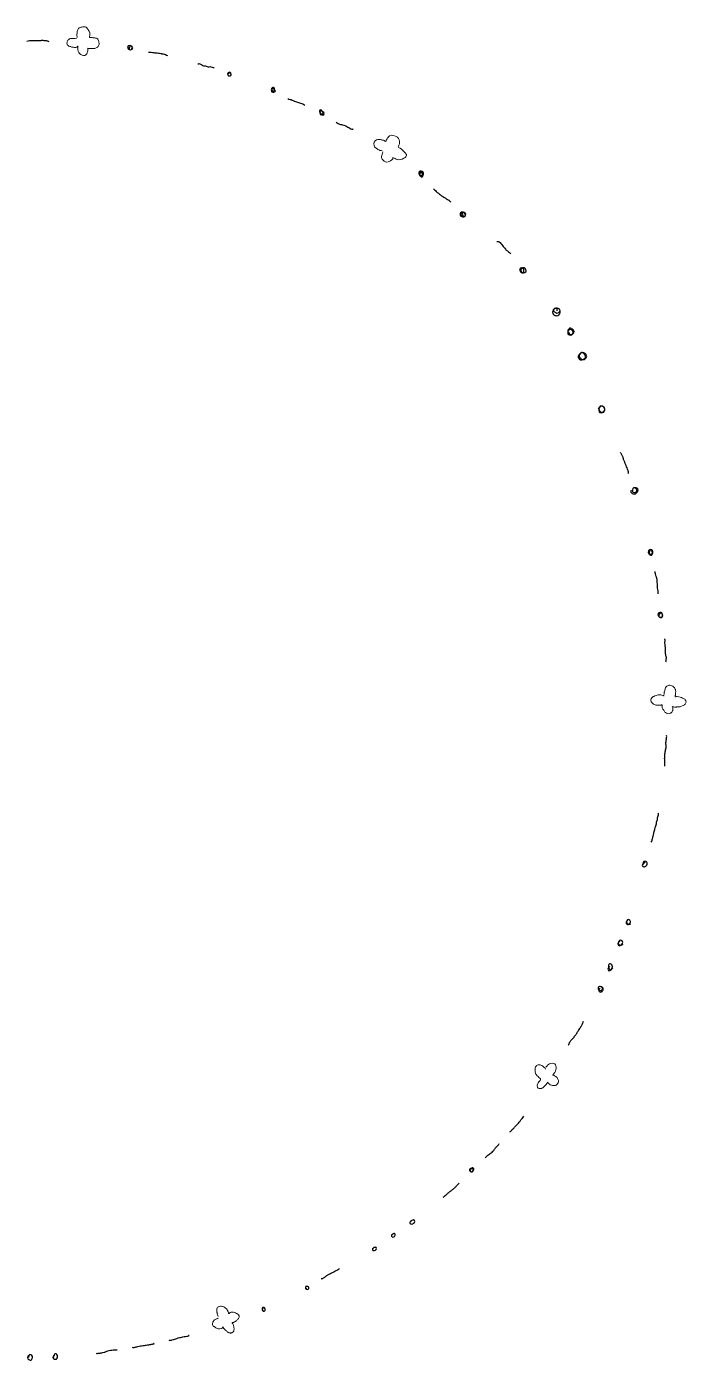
# Model space of a CAD drawing. Header units: millimetres. Extents: x 308.3 to 369, y -220.1 to -160.1.
# Drawn here: x 339.3 to 369, y -220.1 to -160.1 of the extents above; entities that cross this region are included whole.
import ezdxf

# ---------------------------------------------------------------- set-up
doc = ezdxf.new("R2010")
doc.units = ezdxf.units.MM
doc.header["$MEASUREMENT"] = 0
doc.layers.add('M-Line', color=7, linetype='Continuous', lineweight=0)

msp = doc.modelspace()

# ---------------------------------------------------------------- linework, layer by layer
at = {"layer": 'M-Line', "color": 18, "lineweight": 13, "true_color": 0x000000}
for points, knots in [([(341.605, -160.613), (341.604, -160.56), (341.591, -160.508), (341.601, -160.461), (341.606, -160.434), (341.599, -160.407), (341.604, -160.382), (341.609, -160.356), (341.619, -160.329), (341.625, -160.303), (341.639, -160.247), (341.655, -160.215), (341.703, -160.184), (341.752, -160.151), (341.805, -160.144), (341.862, -160.133), (341.91, -160.125), (341.966, -160.126), (342.01, -160.153), (342.051, -160.178), (342.098, -160.251), (342.124, -160.292), (342.148, -160.331), (342.171, -160.394), (342.182, -160.439), (342.196, -160.5), (342.155, -160.549), (342.169, -160.611), (342.194, -160.619), (342.225, -160.613), (342.25, -160.613), (342.277, -160.613), (342.29, -160.619), (342.315, -160.626), (342.346, -160.634), (342.376, -160.625), (342.407, -160.629), (342.429, -160.632), (342.451, -160.641), (342.473, -160.646), (342.539, -160.663), (342.545, -160.695), (342.566, -160.754), (342.582, -160.8), (342.607, -160.862), (342.593, -160.912), (342.578, -160.965), (342.58, -161.005), (342.531, -161.044), (342.51, -161.06), (342.489, -161.067), (342.465, -161.076), (342.442, -161.084), (342.421, -161.099), (342.399, -161.106), (342.353, -161.12), (342.29, -161.109), (342.241, -161.109), (342.195, -161.109), (342.127, -161.123), (342.087, -161.098), (342.073, -161.133), (342.09, -161.18), (342.083, -161.217), (342.074, -161.26), (342.062, -161.303), (342.039, -161.342), (341.99, -161.423), (341.914, -161.441), (341.827, -161.409), (341.752, -161.382), (341.681, -161.301), (341.65, -161.226), (341.632, -161.184), (341.638, -161.141), (341.638, -161.096), (341.638, -161.062), (341.629, -161.012), (341.647, -160.982), (341.635, -161.034), (341.566, -161.059), (341.518, -161.06), (341.488, -161.061), (341.479, -161.053), (341.452, -161.047), (341.425, -161.04), (341.4, -161.046), (341.373, -161.039), (341.331, -161.029), (341.282, -161.013), (341.241, -160.998), (341.175, -160.974), (341.149, -160.94), (341.151, -160.869), (341.153, -160.831), (341.163, -160.757), (341.19, -160.728), (341.202, -160.715), (341.227, -160.707), (341.241, -160.696), (341.269, -160.675), (341.27, -160.664), (341.307, -160.662), (341.351, -160.661), (341.396, -160.667), (341.439, -160.659), (341.486, -160.65), (341.537, -160.647), (341.588, -160.646)], [0, 0, 0, 0, 1, 1, 1, 2, 2, 2, 3, 3, 3, 4, 4, 4, 5, 5, 5, 6, 6, 6, 7, 7, 7, 8, 8, 8, 9, 9, 9, 10, 10, 10, 11, 11, 11, 12, 12, 12, 13, 13, 13, 14, 14, 14, 15, 15, 15, 16, 16, 16, 17, 17, 17, 18, 18, 18, 19, 19, 19, 20, 20, 20, 21, 21, 21, 22, 22, 22, 23, 23, 23, 24, 24, 24, 25, 25, 25, 26, 26, 26, 27, 27, 27, 28, 28, 28, 29, 29, 29, 30, 30, 30, 31, 31, 31, 32, 32, 32, 33, 33, 33, 34, 34, 34, 35, 35, 35, 36, 36, 36, 36]), ([(355.313, -165.706), (355.28, -165.684), (355.253, -165.696), (355.218, -165.687), (355.199, -165.682), (355.182, -165.67), (355.165, -165.661), (355.117, -165.636), (355.076, -165.607), (355.032, -165.578), (354.984, -165.546), (354.966, -165.511), (354.953, -165.455), (354.944, -165.414), (354.943, -165.355), (354.959, -165.318), (355.005, -165.209), (355.1, -165.181), (355.204, -165.193), (355.249, -165.198), (355.294, -165.217), (355.339, -165.225), (355.383, -165.233), (355.435, -165.255), (355.467, -165.292), (355.5, -165.288), (355.489, -165.248), (355.498, -165.227), (355.508, -165.214), (355.518, -165.202), (355.529, -165.19), (355.537, -165.175), (355.544, -165.16), (355.549, -165.143), (355.571, -165.109), (355.62, -165.056), (355.651, -165.032), (355.728, -164.973), (355.868, -165.03), (355.942, -165.061), (356.033, -165.099), (356.092, -165.177), (356.091, -165.276), (356.09, -165.323), (356.098, -165.379), (356.087, -165.425), (356.078, -165.463), (356.018, -165.528), (356.056, -165.555), (356.074, -165.568), (356.102, -165.566), (356.124, -165.582), (356.14, -165.594), (356.157, -165.607), (356.173, -165.619), (356.195, -165.635), (356.219, -165.654), (356.239, -165.672), (356.267, -165.697), (356.279, -165.731), (356.305, -165.757), (356.344, -165.796), (356.386, -165.817), (356.41, -165.872), (356.428, -165.913), (356.389, -165.973), (356.355, -166.001), (356.286, -166.058), (356.163, -166.106), (356.074, -166.104), (356.039, -166.103), (355.972, -166.088), (355.941, -166.075), (355.9, -166.058), (355.841, -166.006), (355.799, -166.005), (355.85, -166.08), (355.687, -166.148), (355.64, -166.178), (355.556, -166.231), (355.494, -166.228), (355.413, -166.173), (355.339, -166.124), (355.284, -166.052), (355.288, -165.958), (355.289, -165.925), (355.3, -165.893), (355.313, -165.863), (355.325, -165.836), (355.353, -165.786), (355.346, -165.756)], [0, 0, 0, 0, 1, 1, 1, 2, 2, 2, 3, 3, 3, 4, 4, 4, 5, 5, 5, 6, 6, 6, 7, 7, 7, 8, 8, 8, 9, 9, 9, 10, 10, 10, 11, 11, 11, 12, 12, 12, 13, 13, 13, 14, 14, 14, 15, 15, 15, 16, 16, 16, 17, 17, 17, 18, 18, 18, 19, 19, 19, 20, 20, 20, 21, 21, 21, 22, 22, 22, 23, 23, 23, 24, 24, 24, 25, 25, 25, 26, 26, 26, 27, 27, 27, 28, 28, 28, 29, 29, 29, 30, 30, 30, 30]), ([(367.997, -190.139), (367.977, -190.124), (367.994, -190.099), (367.997, -190.081), (367.999, -190.073), (367.996, -190.062), (367.997, -190.054), (367.997, -190.041), (368.001, -190.034), (368.003, -190.021), (368.012, -189.978), (368.018, -189.935), (368.032, -189.893), (368.042, -189.86), (368.067, -189.827), (368.087, -189.8), (368.117, -189.762), (368.16, -189.739), (368.204, -189.727), (368.269, -189.711), (368.332, -189.745), (368.385, -189.775), (368.409, -189.788), (368.418, -189.805), (368.435, -189.825), (368.448, -189.84), (368.467, -189.851), (368.477, -189.868), (368.487, -189.884), (368.49, -189.908), (368.495, -189.926), (368.501, -189.949), (368.508, -189.974), (368.51, -189.999), (368.511, -190.017), (368.509, -190.036), (368.509, -190.054), (368.51, -190.076), (368.503, -190.091), (368.501, -190.112), (368.499, -190.127), (368.503, -190.143), (368.502, -190.157), (368.5, -190.169), (368.494, -190.177), (368.492, -190.189), (368.49, -190.203), (368.495, -190.216), (368.491, -190.23), (368.489, -190.239), (368.477, -190.245), (368.488, -190.254), (368.494, -190.259), (368.511, -190.248), (368.518, -190.246), (368.538, -190.241), (368.562, -190.238), (368.584, -190.238), (368.627, -190.239), (368.665, -190.243), (368.706, -190.257), (368.746, -190.271), (368.784, -190.29), (368.824, -190.304), (368.867, -190.32), (368.911, -190.341), (368.938, -190.379), (368.963, -190.415), (368.989, -190.437), (368.981, -190.486), (368.974, -190.533), (368.944, -190.575), (368.906, -190.603), (368.885, -190.618), (368.864, -190.632), (368.84, -190.643), (368.818, -190.653), (368.795, -190.659), (368.774, -190.67), (368.734, -190.691), (368.686, -190.701), (368.641, -190.701), (368.62, -190.701), (368.596, -190.698), (368.576, -190.701), (368.564, -190.702), (368.554, -190.708), (368.543, -190.71), (368.529, -190.712), (368.513, -190.709), (368.499, -190.709), (368.472, -190.709), (368.45, -190.709), (368.425, -190.703), (368.414, -190.701), (368.404, -190.702), (368.394, -190.7), (368.38, -190.696), (368.37, -190.685), (368.355, -190.685), (368.364, -190.708), (368.377, -190.724), (368.377, -190.749), (368.377, -190.767), (368.388, -190.787), (368.385, -190.804), (368.384, -190.812), (368.378, -190.817), (368.377, -190.825), (368.374, -190.836), (368.378, -190.847), (368.375, -190.859), (368.371, -190.876), (368.363, -190.893), (368.353, -190.907), (368.343, -190.921), (368.327, -190.952), (368.314, -190.961), (368.303, -190.97), (368.283, -190.973), (368.27, -190.98), (368.232, -191), (368.203, -191.012), (368.159, -191.007), (368.118, -191.003), (368.086, -190.975), (368.051, -190.954), (368.012, -190.93), (368, -190.884), (367.972, -190.85), (367.943, -190.814), (367.925, -190.779), (367.908, -190.736), (367.892, -190.695), (367.908, -190.653), (367.897, -190.612), (367.88, -190.606), (367.871, -190.613), (367.857, -190.617), (367.844, -190.62), (367.831, -190.619), (367.818, -190.618), (367.804, -190.618), (367.789, -190.617), (367.775, -190.618), (367.763, -190.619), (367.756, -190.624), (367.745, -190.626), (367.696, -190.636), (367.631, -190.627), (367.585, -190.608), (367.535, -190.588), (367.488, -190.558), (367.451, -190.519), (367.441, -190.509), (367.435, -190.5), (367.428, -190.488), (367.421, -190.475), (367.411, -190.465), (367.403, -190.451), (367.392, -190.431), (367.39, -190.396), (367.393, -190.372), (367.401, -190.315), (367.456, -190.267), (367.503, -190.24), (367.519, -190.231), (367.537, -190.226), (367.555, -190.22), (367.569, -190.215), (367.58, -190.205), (367.594, -190.198), (367.621, -190.186), (367.653, -190.181), (367.681, -190.17), (367.709, -190.159), (367.729, -190.155), (367.759, -190.155), (367.788, -190.155), (367.814, -190.159), (367.842, -190.164), (367.871, -190.168), (367.9, -190.176), (367.929, -190.181), (367.935, -190.179), (367.941, -190.18), (367.947, -190.182), (367.953, -190.186), (367.958, -190.191), (367.964, -190.195), (367.974, -190.199), (367.985, -190.195), (367.995, -190.198), (367.996, -190.201), (367.996, -190.203), (367.997, -190.205)], [0, 0, 0, 0, 1, 1, 1, 2, 2, 2, 3, 3, 3, 4, 4, 4, 5, 5, 5, 6, 6, 6, 7, 7, 7, 8, 8, 8, 9, 9, 9, 10, 10, 10, 11, 11, 11, 12, 12, 12, 13, 13, 13, 14, 14, 14, 15, 15, 15, 16, 16, 16, 17, 17, 17, 18, 18, 18, 19, 19, 19, 20, 20, 20, 21, 21, 21, 22, 22, 22, 23, 23, 23, 24, 24, 24, 25, 25, 25, 26, 26, 26, 27, 27, 27, 28, 28, 28, 29, 29, 29, 30, 30, 30, 31, 31, 31, 32, 32, 32, 33, 33, 33, 34, 34, 34, 35, 35, 35, 36, 36, 36, 37, 37, 37, 38, 38, 38, 39, 39, 39, 40, 40, 40, 41, 41, 41, 42, 42, 42, 43, 43, 43, 44, 44, 44, 45, 45, 45, 46, 46, 46, 47, 47, 47, 48, 48, 48, 49, 49, 49, 50, 50, 50, 51, 51, 51, 52, 52, 52, 53, 53, 53, 54, 54, 54, 55, 55, 55, 56, 56, 56, 57, 57, 57, 58, 58, 58, 59, 59, 59, 60, 60, 60, 61, 61, 61, 62, 62, 62, 63, 63, 63, 64, 64, 64, 65, 65, 65, 65]), ([(362.68, -206.899), (362.7, -206.879), (362.716, -206.856), (362.73, -206.833), (362.743, -206.81), (362.767, -206.791), (362.788, -206.774), (362.819, -206.75), (362.86, -206.737), (362.897, -206.727), (362.972, -206.707), (363.069, -206.717), (363.114, -206.787), (363.126, -206.805), (363.124, -206.829), (363.129, -206.849), (363.133, -206.868), (363.135, -206.881), (363.135, -206.9), (363.135, -206.941), (363.135, -206.976), (363.126, -207.014), (363.12, -207.037), (363.112, -207.053), (363.102, -207.072), (363.093, -207.09), (363.087, -207.113), (363.076, -207.13), (363.065, -207.148), (363.048, -207.163), (363.036, -207.179), (363.027, -207.19), (363.025, -207.202), (363.018, -207.213), (363.011, -207.223), (362.992, -207.232), (362.995, -207.245), (363.006, -207.247), (363.014, -207.246), (363.024, -207.25), (363.038, -207.256), (363.048, -207.269), (363.061, -207.277), (363.082, -207.291), (363.105, -207.301), (363.126, -207.314), (363.172, -207.342), (363.203, -207.382), (363.216, -207.434), (363.226, -207.477), (363.251, -207.513), (363.243, -207.56), (363.239, -207.583), (363.219, -207.601), (363.21, -207.621), (363.201, -207.643), (363.183, -207.665), (363.164, -207.679), (363.123, -207.71), (363.082, -207.725), (363.031, -207.725), (363.008, -207.726), (362.99, -207.721), (362.968, -207.717), (362.945, -207.713), (362.911, -207.709), (362.891, -207.696), (362.878, -207.688), (362.87, -207.677), (362.856, -207.669), (362.845, -207.664), (362.838, -207.66), (362.829, -207.651), (362.809, -207.631), (362.79, -207.613), (362.774, -207.589), (362.771, -207.584), (362.764, -207.569), (362.758, -207.569), (362.744, -207.569), (362.748, -207.587), (362.745, -207.595), (362.735, -207.622), (362.708, -207.648), (362.688, -207.668), (362.667, -207.689), (362.64, -207.71), (362.622, -207.734), (362.605, -207.756), (362.594, -207.78), (362.573, -207.8), (362.556, -207.817), (362.529, -207.825), (362.507, -207.835), (362.497, -207.84), (362.484, -207.845), (362.473, -207.848), (362.46, -207.851), (362.446, -207.847), (362.432, -207.851), (362.419, -207.855), (362.415, -207.86), (362.399, -207.857), (362.39, -207.855), (362.38, -207.852), (362.37, -207.849), (362.347, -207.844), (362.312, -207.833), (362.301, -207.809), (362.293, -207.79), (362.292, -207.765), (362.288, -207.745), (362.28, -207.716), (362.283, -207.69), (362.294, -207.661), (362.313, -207.612), (362.349, -207.568), (362.387, -207.531), (362.405, -207.513), (362.429, -207.488), (362.441, -207.465), (362.46, -207.432), (362.426, -207.413), (362.403, -207.391), (362.353, -207.34), (362.3, -207.298), (362.254, -207.242), (362.234, -207.218), (362.22, -207.199), (362.211, -207.168), (362.202, -207.133), (362.194, -207.091), (362.192, -207.056), (362.191, -207.027), (362.189, -206.995), (362.194, -206.967), (362.2, -206.937), (362.2, -206.907), (362.217, -206.88), (362.226, -206.866), (362.238, -206.855), (362.248, -206.841), (362.258, -206.828), (362.264, -206.813), (362.279, -206.805), (362.306, -206.789), (362.344, -206.791), (362.374, -206.791), (362.404, -206.791), (362.427, -206.795), (362.455, -206.801), (362.484, -206.808), (362.514, -206.831), (362.538, -206.849), (362.563, -206.868), (362.583, -206.893), (362.606, -206.915), (362.625, -206.934), (362.661, -206.949), (362.656, -206.981)], [0, 0, 0, 0, 1, 1, 1, 2, 2, 2, 3, 3, 3, 4, 4, 4, 5, 5, 5, 6, 6, 6, 7, 7, 7, 8, 8, 8, 9, 9, 9, 10, 10, 10, 11, 11, 11, 12, 12, 12, 13, 13, 13, 14, 14, 14, 15, 15, 15, 16, 16, 16, 17, 17, 17, 18, 18, 18, 19, 19, 19, 20, 20, 20, 21, 21, 21, 22, 22, 22, 23, 23, 23, 24, 24, 24, 25, 25, 25, 26, 26, 26, 27, 27, 27, 28, 28, 28, 29, 29, 29, 30, 30, 30, 31, 31, 31, 32, 32, 32, 33, 33, 33, 34, 34, 34, 35, 35, 35, 36, 36, 36, 37, 37, 37, 38, 38, 38, 39, 39, 39, 40, 40, 40, 41, 41, 41, 42, 42, 42, 43, 43, 43, 44, 44, 44, 45, 45, 45, 46, 46, 46, 47, 47, 47, 48, 48, 48, 49, 49, 49, 50, 50, 50, 51, 51, 51, 52, 52, 52, 53, 53, 53, 53]), ([(347.946, -218.102), (347.947, -218.068), (347.918, -218.037), (347.913, -218.003), (347.911, -217.986), (347.907, -217.97), (347.905, -217.953), (347.903, -217.934), (347.895, -217.921), (347.89, -217.903), (347.881, -217.875), (347.875, -217.836), (347.882, -217.806), (347.889, -217.778), (347.89, -217.738), (347.907, -217.714), (347.918, -217.697), (347.939, -217.687), (347.953, -217.672), (347.965, -217.659), (347.977, -217.652), (347.994, -217.645), (348.023, -217.634), (348.069, -217.635), (348.099, -217.639), (348.165, -217.647), (348.228, -217.689), (348.281, -217.725), (348.307, -217.742), (348.338, -217.77), (348.352, -217.798), (348.36, -217.816), (348.366, -217.834), (348.375, -217.852), (348.383, -217.869), (348.392, -217.883), (348.401, -217.899), (348.409, -217.913), (348.413, -217.93), (348.418, -217.945), (348.424, -217.964), (348.424, -217.974), (348.442, -217.963), (348.461, -217.95), (348.471, -217.928), (348.492, -217.918), (348.508, -217.91), (348.524, -217.913), (348.542, -217.908), (348.56, -217.903), (348.566, -217.905), (348.583, -217.91), (348.599, -217.915), (348.616, -217.911), (348.633, -217.912), (348.666, -217.914), (348.696, -217.93), (348.727, -217.941), (348.76, -217.951), (348.792, -217.968), (348.821, -217.986), (348.851, -218.004), (348.885, -218.034), (348.896, -218.069), (348.901, -218.085), (348.892, -218.095), (348.889, -218.11), (348.885, -218.127), (348.884, -218.143), (348.881, -218.16), (348.877, -218.185), (348.859, -218.195), (348.844, -218.214), (348.832, -218.23), (348.821, -218.245), (348.806, -218.259), (348.772, -218.293), (348.73, -218.315), (348.69, -218.34), (348.681, -218.346), (348.674, -218.347), (348.664, -218.35), (348.652, -218.354), (348.642, -218.361), (348.631, -218.365), (348.624, -218.367), (348.614, -218.365), (348.607, -218.368), (348.595, -218.374), (348.591, -218.385), (348.575, -218.384), (348.573, -218.396), (348.585, -218.404), (348.592, -218.412), (348.598, -218.421), (348.603, -218.429), (348.608, -218.439), (348.618, -218.459), (348.627, -218.478), (348.635, -218.499), (348.642, -218.517), (348.645, -218.537), (348.649, -218.556), (348.654, -218.576), (348.657, -218.597), (348.657, -218.617), (348.658, -218.638), (348.668, -218.653), (348.664, -218.674), (348.66, -218.692), (348.657, -218.709), (348.653, -218.726), (348.649, -218.745), (348.646, -218.763), (348.636, -218.78), (348.625, -218.799), (348.597, -218.813), (348.579, -218.825), (348.562, -218.835), (348.55, -218.836), (348.532, -218.84), (348.521, -218.842), (348.512, -218.848), (348.5, -218.847), (348.49, -218.846), (348.48, -218.839), (348.469, -218.838), (348.416, -218.832), (348.384, -218.805), (348.343, -218.772), (348.325, -218.757), (348.312, -218.737), (348.294, -218.724), (348.276, -218.711), (348.252, -218.698), (348.237, -218.681), (348.23, -218.673), (348.226, -218.663), (348.217, -218.654), (348.209, -218.645), (348.2, -218.638), (348.194, -218.627), (348.187, -218.616), (348.182, -218.572), (348.17, -218.567), (348.16, -218.574), (348.16, -218.589), (348.154, -218.599), (348.148, -218.607), (348.136, -218.617), (348.129, -218.623), (348.113, -218.636), (348.096, -218.643), (348.077, -218.648), (348.044, -218.657), (347.997, -218.663), (347.963, -218.654), (347.923, -218.644), (347.885, -218.63), (347.849, -218.607), (347.826, -218.591), (347.803, -218.58), (347.781, -218.565), (347.772, -218.559), (347.762, -218.558), (347.753, -218.552), (347.743, -218.546), (347.737, -218.536), (347.728, -218.529), (347.71, -218.516), (347.694, -218.506), (347.69, -218.483), (347.686, -218.462), (347.689, -218.433), (347.694, -218.413), (347.704, -218.373), (347.711, -218.339), (347.736, -218.305), (347.761, -218.271), (347.804, -218.236), (347.842, -218.222), (347.861, -218.215), (347.88, -218.209), (347.899, -218.201), (347.91, -218.196), (347.945, -218.192), (347.946, -218.177)], [0, 0, 0, 0, 1, 1, 1, 2, 2, 2, 3, 3, 3, 4, 4, 4, 5, 5, 5, 6, 6, 6, 7, 7, 7, 8, 8, 8, 9, 9, 9, 10, 10, 10, 11, 11, 11, 12, 12, 12, 13, 13, 13, 14, 14, 14, 15, 15, 15, 16, 16, 16, 17, 17, 17, 18, 18, 18, 19, 19, 19, 20, 20, 20, 21, 21, 21, 22, 22, 22, 23, 23, 23, 24, 24, 24, 25, 25, 25, 26, 26, 26, 27, 27, 27, 28, 28, 28, 29, 29, 29, 30, 30, 30, 31, 31, 31, 32, 32, 32, 33, 33, 33, 34, 34, 34, 35, 35, 35, 36, 36, 36, 37, 37, 37, 38, 38, 38, 39, 39, 39, 40, 40, 40, 41, 41, 41, 42, 42, 42, 43, 43, 43, 44, 44, 44, 45, 45, 45, 46, 46, 46, 47, 47, 47, 48, 48, 48, 49, 49, 49, 50, 50, 50, 51, 51, 51, 52, 52, 52, 53, 53, 53, 54, 54, 54, 55, 55, 55, 56, 56, 56, 57, 57, 57, 58, 58, 58, 59, 59, 59, 60, 60, 60, 61, 61, 61, 62, 62, 62, 62])]:
    msp.add_open_spline(points, degree=3, knots=knots, dxfattribs=at)
at = {"layer": 'M-Line', "color": 18, "lineweight": 25, "true_color": 0x000000}
for points, knots in [([(339.34, -160.773), (339.388, -160.765), (339.424, -160.742), (339.473, -160.74), (339.517, -160.738), (339.561, -160.74), (339.605, -160.74), (339.692, -160.74), (339.779, -160.74), (339.866, -160.74), (339.905, -160.74), (339.946, -160.743), (339.985, -160.74), (340.001, -160.739), (340.02, -160.73), (340.035, -160.731), (340.058, -160.731), (340.08, -160.74), (340.105, -160.74), (340.151, -160.739), (340.19, -160.739), (340.233, -160.752), (340.262, -160.761), (340.329, -160.807), (340.349, -160.773)], [0, 0, 0, 0, 1, 1, 1, 2, 2, 2, 3, 3, 3, 4, 4, 4, 5, 5, 5, 6, 6, 6, 7, 7, 7, 8, 8, 8, 8]), ([(343.973, -161.027), (343.941, -161.059), (343.884, -161.124), (343.955, -161.156), (344.007, -161.18), (344.08, -161.129), (344.09, -161.077), (344.111, -160.966), (343.864, -160.915), (343.873, -161.066), (343.88, -161.196), (344.126, -161.195), (344.107, -161.069), (344.103, -161.037), (344.076, -161.023), (344.047, -161.009), (344.016, -160.994), (344.006, -160.991), (343.981, -161.017), (343.963, -161.035), (343.902, -161.149), (343.973, -161.126)], [0, 0, 0, 0, 1, 1, 1, 2, 2, 2, 3, 3, 3, 4, 4, 4, 5, 5, 5, 6, 6, 6, 7, 7, 7, 7]), ([(344.813, -161.275), (344.895, -161.275), (344.972, -161.272), (345.051, -161.29), (345.081, -161.296), (345.113, -161.306), (345.144, -161.308), (345.182, -161.311), (345.222, -161.301), (345.26, -161.311), (345.296, -161.321), (345.329, -161.319), (345.367, -161.326), (345.386, -161.329), (345.401, -161.339), (345.421, -161.342), (345.438, -161.343), (345.457, -161.336), (345.474, -161.34), (345.543, -161.354), (345.603, -161.403), (345.669, -161.421), (345.67, -161.417), (345.671, -161.412), (345.673, -161.407)], [0, 0, 0, 0, 1, 1, 1, 2, 2, 2, 3, 3, 3, 4, 4, 4, 5, 5, 5, 6, 6, 6, 7, 7, 7, 8, 8, 8, 8]), ([(347.038, -161.807), (347.082, -161.754), (347.176, -161.822), (347.22, -161.845), (347.28, -161.875), (347.34, -161.888), (347.402, -161.903), (347.432, -161.91), (347.467, -161.921), (347.497, -161.924), (347.523, -161.927), (347.55, -161.919), (347.576, -161.922), (347.636, -161.931), (347.703, -161.964), (347.766, -161.956)], [0, 0, 0, 0, 1, 1, 1, 2, 2, 2, 3, 3, 3, 4, 4, 4, 5, 5, 5, 5]), ([(348.418, -162.201), (348.383, -162.223), (348.368, -162.283), (348.396, -162.317), (348.417, -162.344), (348.475, -162.341), (348.501, -162.317), (348.586, -162.24), (348.485, -162.116), (348.392, -162.194), (348.309, -162.263), (348.41, -162.378), (348.492, -162.334), (348.536, -162.311), (348.555, -162.262), (348.51, -162.226), (348.452, -162.179), (348.436, -162.247), (348.385, -162.234)], [0, 0, 0, 0, 1, 1, 1, 2, 2, 2, 3, 3, 3, 4, 4, 4, 5, 5, 5, 6, 6, 6, 6]), ([(350.367, -162.969), (350.242, -163.086), (350.536, -163.111), (350.517, -163.002), (350.502, -162.914), (350.296, -162.859), (350.324, -162.969), (350.356, -163.096), (350.529, -163.015), (350.48, -162.902), (350.458, -162.851), (350.405, -162.841), (350.367, -162.877), (350.339, -162.902), (350.321, -162.969), (350.383, -162.953)], [0, 0, 0, 0, 1, 1, 1, 2, 2, 2, 3, 3, 3, 4, 4, 4, 5, 5, 5, 5]), ([(351.08, -163.358), (351.099, -163.382), (351.152, -163.384), (351.179, -163.391), (351.215, -163.4), (351.247, -163.408), (351.278, -163.424), (351.339, -163.455), (351.4, -163.49), (351.469, -163.507), (351.529, -163.522), (351.59, -163.546), (351.651, -163.565), (351.714, -163.584), (351.79, -163.61), (351.841, -163.656)], [0, 0, 0, 0, 1, 1, 1, 2, 2, 2, 3, 3, 3, 4, 4, 4, 5, 5, 5, 5]), ([(352.548, -164.025), (352.585, -164.061), (352.642, -164.13), (352.698, -164.076), (352.76, -164.015), (352.656, -163.955), (352.613, -163.929), (352.474, -163.847), (352.484, -164.12), (352.604, -164.091), (352.657, -164.078), (352.673, -164), (352.652, -163.959), (352.632, -163.92), (352.555, -163.823), (352.517, -163.878), (352.512, -163.886), (352.499, -163.946), (352.5, -163.958), (352.501, -163.982), (352.545, -164.025), (352.564, -164.038), (352.615, -164.074), (352.685, -164.045), (352.661, -163.977), (352.651, -163.973), (352.641, -163.972), (352.63, -163.975)], [0, 0, 0, 0, 1, 1, 1, 2, 2, 2, 3, 3, 3, 4, 4, 4, 5, 5, 5, 6, 6, 6, 7, 7, 7, 8, 8, 8, 9, 9, 9, 9]), ([(353.256, -164.411), (353.301, -164.465), (353.38, -164.499), (353.446, -164.518), (353.51, -164.536), (353.575, -164.533), (353.637, -164.564), (353.698, -164.595), (353.756, -164.632), (353.818, -164.663), (353.88, -164.693), (353.94, -164.743), (354.012, -164.739), (354.008, -164.735), (354.004, -164.73), (354, -164.725)], [0, 0, 0, 0, 1, 1, 1, 2, 2, 2, 3, 3, 3, 4, 4, 4, 5, 5, 5, 5]), ([(357.05, -166.683), (356.983, -166.735), (356.988, -166.801), (357.049, -166.847), (357.088, -166.877), (357.112, -166.903), (357.146, -166.853), (357.171, -166.815), (357.163, -166.788), (357.153, -166.748), (357.137, -166.688), (357.061, -166.636), (356.999, -166.678), (356.932, -166.723), (356.983, -166.819), (357.053, -166.829), (357.118, -166.838), (357.192, -166.784), (357.183, -166.717), (357.174, -166.647), (357.091, -166.599), (357.026, -166.624), (356.948, -166.653), (356.95, -166.731), (357.008, -166.783), (357.04, -166.811), (357.063, -166.825), (357.105, -166.799), (357.13, -166.782), (357.149, -166.758), (357.116, -166.732)], [0, 0, 0, 0, 1, 1, 1, 2, 2, 2, 3, 3, 3, 4, 4, 4, 5, 5, 5, 6, 6, 6, 7, 7, 7, 8, 8, 8, 9, 9, 9, 10, 10, 10, 10]), ([(357.628, -167.41), (357.685, -167.468), (357.733, -167.523), (357.795, -167.575), (357.858, -167.629), (357.926, -167.679), (357.992, -167.727), (358.027, -167.752), (358.053, -167.774), (358.091, -167.794), (358.131, -167.814), (358.17, -167.834), (358.207, -167.86), (358.275, -167.907), (358.346, -167.949), (358.406, -168.005)], [0, 0, 0, 0, 1, 1, 1, 2, 2, 2, 3, 3, 3, 4, 4, 4, 5, 5, 5, 5]), ([(358.984, -168.478), (358.911, -168.464), (358.859, -168.588), (358.9, -168.64), (358.943, -168.695), (359.046, -168.696), (359.058, -168.619), (359.069, -168.552), (359.012, -168.48), (358.948, -168.464), (358.916, -168.457), (358.863, -168.471), (358.838, -168.494), (358.807, -168.522), (358.817, -168.559), (358.831, -168.595), (358.885, -168.729), (359.158, -168.643), (359.051, -168.511), (359.003, -168.452), (358.904, -168.43), (358.884, -168.529), (358.867, -168.609), (358.987, -168.632), (358.968, -168.577)], [0, 0, 0, 0, 1, 1, 1, 2, 2, 2, 3, 3, 3, 4, 4, 4, 5, 5, 5, 6, 6, 6, 7, 7, 7, 8, 8, 8, 8]), ([(360.473, -169.774), (360.547, -169.771), (360.61, -169.818), (360.653, -169.872), (360.677, -169.902), (360.705, -169.929), (360.729, -169.958), (360.754, -169.988), (360.765, -170.019), (360.795, -170.047), (360.82, -170.071), (360.834, -170.099), (360.856, -170.125), (360.885, -170.161), (360.918, -170.177), (360.952, -170.203), (360.982, -170.226), (361.005, -170.253), (361.035, -170.274), (361.06, -170.292), (361.075, -170.315), (361.094, -170.339), (361.089, -170.328), (361.08, -170.322), (361.068, -170.32)], [0, 0, 0, 0, 1, 1, 1, 2, 2, 2, 3, 3, 3, 4, 4, 4, 5, 5, 5, 6, 6, 6, 7, 7, 7, 8, 8, 8, 8]), ([(361.556, -171.01), (361.558, -171.05), (361.527, -171.085), (361.538, -171.127), (361.547, -171.16), (361.575, -171.188), (361.609, -171.194), (361.682, -171.206), (361.696, -171.108), (361.689, -171.052), (361.68, -170.984), (361.596, -170.931), (361.539, -170.984), (361.485, -171.034), (361.495, -171.118), (361.555, -171.156), (361.586, -171.175), (361.615, -171.169), (361.647, -171.175), (361.685, -171.182), (361.691, -171.194), (361.729, -171.176), (361.771, -171.157), (361.792, -171.141), (361.788, -171.093), (361.785, -171.057), (361.775, -171.02), (361.75, -170.992), (361.703, -170.939), (361.638, -170.955), (361.589, -170.997), (361.571, -171.013), (361.549, -171.035), (361.547, -171.06), (361.545, -171.079), (361.561, -171.121), (361.589, -171.126)], [0, 0, 0, 0, 1, 1, 1, 2, 2, 2, 3, 3, 3, 4, 4, 4, 5, 5, 5, 6, 6, 6, 7, 7, 7, 8, 8, 8, 9, 9, 9, 10, 10, 10, 11, 11, 11, 12, 12, 12, 12]), ([(363.185, -172.767), (363.167, -172.79), (363.148, -172.783), (363.122, -172.784), (363.089, -172.786), (363.097, -172.784), (363.069, -172.8), (363.041, -172.816), (363.021, -172.834), (363.005, -172.86), (362.963, -172.928), (362.974, -173.001), (363.022, -173.066), (363.046, -173.098), (363.114, -173.11), (363.151, -173.116), (363.185, -173.121), (363.233, -173.102), (363.259, -173.081), (363.318, -173.034), (363.344, -172.919), (363.302, -172.853), (363.257, -172.784), (363.149, -172.772), (363.081, -172.8), (363.031, -172.822), (363.005, -172.839), (363.018, -172.9), (363.028, -172.947), (363.083, -172.959), (363.119, -172.979), (363.155, -172.998), (363.188, -173.011), (363.226, -172.99), (363.257, -172.973), (363.311, -172.926), (363.311, -172.887), (363.311, -172.846), (363.262, -172.796), (363.222, -172.798), (363.162, -172.801), (363.169, -172.858), (363.168, -172.9)], [0, 0, 0, 0, 1, 1, 1, 2, 2, 2, 3, 3, 3, 4, 4, 4, 5, 5, 5, 6, 6, 6, 7, 7, 7, 8, 8, 8, 9, 9, 9, 10, 10, 10, 11, 11, 11, 12, 12, 12, 13, 13, 13, 14, 14, 14, 14]), ([(363.763, -173.743), (363.721, -173.761), (363.675, -173.775), (363.663, -173.826), (363.658, -173.849), (363.656, -173.925), (363.667, -173.943), (363.685, -173.973), (363.75, -173.99), (363.78, -173.991), (363.825, -173.993), (363.854, -173.98), (363.88, -173.941), (363.998, -173.77), (363.684, -173.628), (363.662, -173.833), (363.656, -173.888), (363.656, -173.906), (363.705, -173.933), (363.745, -173.955), (363.778, -173.961), (363.823, -173.959), (363.911, -173.954), (363.981, -173.843), (363.92, -173.768), (363.897, -173.739), (363.841, -173.699), (363.805, -173.684), (363.755, -173.665), (363.737, -173.683), (363.703, -173.718), (363.672, -173.752), (363.658, -173.77), (363.664, -173.817), (363.666, -173.84), (363.71, -173.955), (363.747, -173.892)], [0, 0, 0, 0, 1, 1, 1, 2, 2, 2, 3, 3, 3, 4, 4, 4, 5, 5, 5, 6, 6, 6, 7, 7, 7, 8, 8, 8, 9, 9, 9, 10, 10, 10, 11, 11, 11, 12, 12, 12, 12]), ([(364.16, -174.884), (364.078, -174.947), (364.149, -175.066), (364.226, -175.097), (364.265, -175.112), (364.308, -175.097), (364.341, -175.079), (364.377, -175.059), (364.438, -175.042), (364.455, -175), (364.473, -174.957), (364.445, -174.919), (364.425, -174.885), (364.401, -174.844), (364.389, -174.807), (364.339, -174.788), (364.264, -174.759), (364.147, -174.834), (364.16, -174.917), (364.172, -174.999), (364.263, -175.078), (364.346, -175.083), (364.401, -175.086), (364.42, -175.084), (364.458, -175.042), (364.49, -175.006), (364.524, -174.969), (364.509, -174.916), (364.487, -174.84), (364.397, -174.769), (364.318, -174.768), (364.248, -174.767), (364.241, -174.788), (364.201, -174.841), (364.171, -174.881), (364.153, -174.908), (364.193, -174.95)], [0, 0, 0, 0, 1, 1, 1, 2, 2, 2, 3, 3, 3, 4, 4, 4, 5, 5, 5, 6, 6, 6, 7, 7, 7, 8, 8, 8, 9, 9, 9, 10, 10, 10, 11, 11, 11, 12, 12, 12, 12]), ([(365.153, -177.183), (365.073, -177.226), (365.039, -177.291), (365.055, -177.381), (365.072, -177.476), (365.14, -177.494), (365.226, -177.472), (365.273, -177.46), (365.291, -177.442), (365.315, -177.397), (365.34, -177.349), (365.334, -177.326), (365.314, -177.278), (365.306, -177.259), (365.306, -177.245), (365.29, -177.231), (365.277, -177.22), (365.251, -177.212), (365.234, -177.203), (365.201, -177.185), (365.155, -177.167), (365.119, -177.189), (365.099, -177.201), (365.056, -177.266), (365.054, -177.29), (365.051, -177.32), (365.073, -177.371), (365.09, -177.398), (365.137, -177.474), (365.248, -177.468), (365.298, -177.398), (365.349, -177.328), (365.311, -177.216), (365.232, -177.185), (365.137, -177.149), (365.052, -177.241), (365.02, -177.315)], [0, 0, 0, 0, 1, 1, 1, 2, 2, 2, 3, 3, 3, 4, 4, 4, 5, 5, 5, 6, 6, 6, 7, 7, 7, 8, 8, 8, 9, 9, 9, 10, 10, 10, 11, 11, 11, 12, 12, 12, 12]), ([(366.376, -180.209), (366.418, -180.178), (366.368, -180.094), (366.355, -180.059), (366.343, -180.027), (366.335, -179.993), (366.323, -179.961), (366.295, -179.884), (366.261, -179.807), (366.232, -179.73), (366.223, -179.708), (366.219, -179.684), (366.211, -179.662), (366.204, -179.642), (366.191, -179.632), (366.181, -179.613), (366.16, -179.575), (366.16, -179.52), (366.146, -179.481), (366.138, -179.462), (366.123, -179.451), (366.115, -179.432), (366.104, -179.408), (366.109, -179.39), (366.096, -179.365), (366.087, -179.349), (366.076, -179.331), (366.067, -179.315), (366.055, -179.296), (366.036, -179.285), (366.029, -179.266)], [0, 0, 0, 0, 1, 1, 1, 2, 2, 2, 3, 3, 3, 4, 4, 4, 5, 5, 5, 6, 6, 6, 7, 7, 7, 8, 8, 8, 9, 9, 9, 10, 10, 10, 10]), ([(366.525, -180.953), (366.492, -180.985), (366.474, -180.997), (366.497, -181.042), (366.514, -181.074), (366.529, -181.087), (366.558, -181.106), (366.589, -181.126), (366.603, -181.14), (366.641, -181.131), (366.671, -181.125), (366.709, -181.115), (366.733, -181.096), (366.781, -181.058), (366.822, -181.007), (366.823, -180.945), (366.824, -180.907), (366.817, -180.888), (366.778, -180.873), (366.751, -180.863), (366.709, -180.856), (366.682, -180.853), (366.665, -180.851), (366.631, -180.848), (366.615, -180.854), (366.582, -180.867), (366.584, -180.907), (366.575, -180.937), (366.556, -180.999), (366.542, -181.066), (366.628, -181.069), (366.686, -181.071), (366.747, -181.055), (366.766, -180.993), (366.777, -180.959), (366.744, -180.856), (366.69, -180.87)], [0, 0, 0, 0, 1, 1, 1, 2, 2, 2, 3, 3, 3, 4, 4, 4, 5, 5, 5, 6, 6, 6, 7, 7, 7, 8, 8, 8, 9, 9, 9, 10, 10, 10, 11, 11, 11, 12, 12, 12, 12]), ([(367.352, -183.681), (367.321, -183.705), (367.314, -183.723), (367.322, -183.76), (367.327, -183.784), (367.33, -183.807), (367.335, -183.83), (367.347, -183.893), (367.417, -183.899), (367.452, -183.848), (367.473, -183.819), (367.49, -183.749), (367.485, -183.711), (367.478, -183.653), (367.407, -183.621), (367.352, -183.635), (367.243, -183.661), (367.247, -183.858), (367.365, -183.856), (367.506, -183.854), (367.491, -183.647), (367.355, -183.684), (367.354, -183.689), (367.353, -183.693), (367.352, -183.698)], [0, 0, 0, 0, 1, 1, 1, 2, 2, 2, 3, 3, 3, 4, 4, 4, 5, 5, 5, 6, 6, 6, 7, 7, 7, 8, 8, 8, 8]), ([(367.716, -185.616), (367.735, -185.592), (367.716, -185.519), (367.716, -185.484), (367.716, -185.44), (367.701, -185.407), (367.699, -185.365), (367.696, -185.322), (367.699, -185.278), (367.699, -185.236), (367.699, -185.191), (367.686, -185.148), (367.682, -185.103), (367.679, -185.06), (367.688, -185.017), (367.679, -184.975), (367.669, -184.93), (367.645, -184.889), (367.637, -184.843), (367.629, -184.799), (367.621, -184.763), (367.6, -184.723), (367.58, -184.685), (367.583, -184.652), (367.583, -184.608)], [0, 0, 0, 0, 1, 1, 1, 2, 2, 2, 3, 3, 3, 4, 4, 4, 5, 5, 5, 6, 6, 6, 7, 7, 7, 8, 8, 8, 8]), ([(367.848, -186.493), (367.788, -186.52), (367.726, -186.544), (367.748, -186.625), (367.761, -186.678), (367.866, -186.691), (367.899, -186.651), (367.944, -186.596), (367.926, -186.53), (367.881, -186.484), (367.84, -186.441), (367.76, -186.452), (367.727, -186.505), (367.662, -186.613), (367.859, -186.768), (367.919, -186.641), (367.95, -186.576), (367.924, -186.511), (367.856, -186.484), (367.824, -186.471), (367.724, -186.485), (367.716, -186.526)], [0, 0, 0, 0, 1, 1, 1, 2, 2, 2, 3, 3, 3, 4, 4, 4, 5, 5, 5, 6, 6, 6, 7, 7, 7, 7]), ([(368.063, -188.675), (368.099, -188.648), (368.077, -188.572), (368.083, -188.535), (368.087, -188.511), (368.098, -188.503), (368.093, -188.477), (368.088, -188.452), (368.071, -188.425), (368.067, -188.398), (368.064, -188.383), (368.068, -188.359), (368.064, -188.345), (368.062, -188.333), (368.057, -188.322), (368.049, -188.312), (368.047, -188.298), (368.051, -188.286), (368.06, -188.275), (368.061, -188.249), (368.05, -188.236), (368.046, -188.212), (368.042, -188.192), (368.047, -188.167), (368.046, -188.146), (368.046, -188.124), (368.051, -188.109), (368.055, -188.089), (368.061, -188.054), (368.063, -188.054), (368.046, -188.018), (368.027, -187.976), (368.034, -187.989), (368.043, -187.948), (368.048, -187.924), (368.04, -187.921), (368.034, -187.898), (368.024, -187.861), (368.03, -187.817), (368.03, -187.779), (368.03, -187.743), (368.046, -187.659), (368.013, -187.634)], [0, 0, 0, 0, 1, 1, 1, 2, 2, 2, 3, 3, 3, 4, 4, 4, 5, 5, 5, 6, 6, 6, 7, 7, 7, 8, 8, 8, 9, 9, 9, 10, 10, 10, 11, 11, 11, 12, 12, 12, 13, 13, 13, 14, 14, 14, 14]), ([(368.03, -193.365), (368.03, -193.31), (368.021, -193.251), (368.026, -193.199), (368.031, -193.143), (368.014, -193.086), (368.014, -193.026), (368.013, -192.964), (368.03, -192.913), (368.03, -192.852), (368.03, -192.824), (368.028, -192.797), (368.034, -192.77), (368.041, -192.737), (368.042, -192.702), (368.05, -192.67), (368.063, -192.619), (368.076, -192.559), (368.08, -192.505), (368.084, -192.448), (368.071, -192.395), (368.063, -192.34), (368.058, -192.305), (368.076, -192.285), (368.081, -192.253), (368.083, -192.238), (368.076, -192.221), (368.079, -192.206), (368.082, -192.192), (368.091, -192.181), (368.095, -192.167), (368.102, -192.137), (368.094, -192.105), (368.096, -192.075), (368.098, -192.047), (368.127, -192.011), (368.096, -191.992)], [0, 0, 0, 0, 1, 1, 1, 2, 2, 2, 3, 3, 3, 4, 4, 4, 5, 5, 5, 6, 6, 6, 7, 7, 7, 8, 8, 8, 9, 9, 9, 10, 10, 10, 11, 11, 11, 12, 12, 12, 12]), ([(367.402, -196.776), (367.426, -196.752), (367.445, -196.736), (367.452, -196.702), (367.457, -196.673), (367.456, -196.648), (367.466, -196.618), (367.483, -196.565), (367.495, -196.515), (367.509, -196.462), (367.538, -196.35), (367.557, -196.238), (367.595, -196.127), (367.615, -196.07), (367.627, -196.016), (367.641, -195.959), (367.648, -195.932), (367.644, -195.91), (367.649, -195.883), (367.653, -195.855), (367.673, -195.832), (367.679, -195.804), (367.692, -195.749), (367.688, -195.691), (367.703, -195.635), (367.715, -195.59), (367.764, -195.509), (367.716, -195.47)], [0, 0, 0, 0, 1, 1, 1, 2, 2, 2, 3, 3, 3, 4, 4, 4, 5, 5, 5, 6, 6, 6, 7, 7, 7, 8, 8, 8, 9, 9, 9, 9]), ([(367.137, -197.688), (367.118, -197.715), (367.076, -197.728), (367.051, -197.75), (367.029, -197.767), (367.001, -197.805), (367.006, -197.837), (367.013, -197.879), (367.079, -197.892), (367.113, -197.885), (367.153, -197.877), (367.198, -197.857), (367.212, -197.821), (367.223, -197.791), (367.239, -197.746), (367.233, -197.717), (367.224, -197.668), (367.181, -197.65), (367.136, -197.641), (367.042, -197.623), (367.038, -197.76), (367.038, -197.82)], [0, 0, 0, 0, 1, 1, 1, 2, 2, 2, 3, 3, 3, 4, 4, 4, 5, 5, 5, 6, 6, 6, 7, 7, 7, 7]), ([(366.343, -200.301), (366.317, -200.323), (366.264, -200.378), (366.279, -200.416), (366.291, -200.447), (366.342, -200.489), (366.376, -200.484), (366.406, -200.479), (366.45, -200.434), (366.467, -200.409), (366.49, -200.372), (366.479, -200.322), (366.452, -200.292), (366.377, -200.207), (366.281, -200.286), (366.305, -200.384), (366.314, -200.422), (366.354, -200.471), (366.393, -200.48), (366.433, -200.489), (366.454, -200.453), (366.492, -200.449)], [0, 0, 0, 0, 1, 1, 1, 2, 2, 2, 3, 3, 3, 4, 4, 4, 5, 5, 5, 6, 6, 6, 7, 7, 7, 7]), ([(365.996, -201.243), (365.904, -201.237), (365.87, -201.457), (365.992, -201.44), (366.085, -201.426), (366.182, -201.3), (366.106, -201.217), (366.04, -201.144), (365.923, -201.229), (365.928, -201.316), (365.935, -201.426), (366.087, -201.432), (366.145, -201.359)], [0, 0, 0, 0, 1, 1, 1, 2, 2, 2, 3, 3, 3, 4, 4, 4, 4]), ([(365.549, -202.368), (365.512, -202.412), (365.468, -202.423), (365.466, -202.487), (365.464, -202.546), (365.495, -202.583), (365.549, -202.551), (365.629, -202.502), (365.711, -202.384), (365.64, -202.293), (365.608, -202.253), (365.545, -202.229), (365.509, -202.275), (365.475, -202.319), (365.483, -202.362), (365.498, -202.408), (365.513, -202.454), (365.514, -202.519), (365.576, -202.516), (365.63, -202.514), (365.653, -202.472), (365.682, -202.434)], [0, 0, 0, 0, 1, 1, 1, 2, 2, 2, 3, 3, 3, 4, 4, 4, 5, 5, 5, 6, 6, 6, 7, 7, 7, 7]), ([(365.103, -203.343), (365.074, -203.365), (365.044, -203.43), (365.054, -203.468), (365.067, -203.515), (365.13, -203.533), (365.169, -203.513), (365.214, -203.491), (365.243, -203.457), (365.256, -203.409), (365.27, -203.358), (365.236, -203.316), (365.186, -203.289), (365.152, -203.271), (365.09, -203.259), (365.053, -203.279), (365.013, -203.301), (365.009, -203.383), (365.039, -203.41), (365.069, -203.437), (365.149, -203.47), (365.183, -203.444), (365.219, -203.416), (365.269, -203.31), (365.186, -203.31)], [0, 0, 0, 0, 1, 1, 1, 2, 2, 2, 3, 3, 3, 4, 4, 4, 5, 5, 5, 6, 6, 6, 7, 7, 7, 8, 8, 8, 8]), ([(363.685, -205.902), (363.7, -205.891), (363.709, -205.854), (363.717, -205.837), (363.73, -205.811), (363.741, -205.786), (363.757, -205.761), (363.786, -205.717), (363.818, -205.674), (363.853, -205.634), (363.892, -205.59), (363.936, -205.555), (363.969, -205.506), (364, -205.461), (364.036, -205.418), (364.065, -205.374), (364.092, -205.334), (364.118, -205.284), (364.144, -205.242), (364.162, -205.211), (364.177, -205.187), (364.198, -205.158), (364.21, -205.141), (364.221, -205.123), (364.23, -205.105), (364.254, -205.057), (364.294, -205.023), (364.313, -204.976), (364.332, -204.931), (364.356, -204.876), (364.363, -204.828)], [0, 0, 0, 0, 1, 1, 1, 2, 2, 2, 3, 3, 3, 4, 4, 4, 5, 5, 5, 6, 6, 6, 7, 7, 7, 8, 8, 8, 9, 9, 9, 10, 10, 10, 10]), ([(361.06, -209.803), (361.073, -209.786), (361.094, -209.776), (361.11, -209.761), (361.123, -209.748), (361.133, -209.734), (361.144, -209.72), (361.157, -209.704), (361.177, -209.695), (361.19, -209.681), (361.199, -209.672), (361.2, -209.663), (361.208, -209.654), (361.214, -209.647), (361.224, -209.644), (361.23, -209.637), (361.259, -209.607), (361.287, -209.576), (361.316, -209.546), (361.347, -209.514), (361.379, -209.489), (361.408, -209.455), (361.459, -209.396), (361.507, -209.334), (361.551, -209.269), (361.563, -209.252), (361.575, -209.239), (361.589, -209.224), (361.596, -209.216), (361.601, -209.205), (361.607, -209.198), (361.613, -209.193), (361.62, -209.191), (361.625, -209.185), (361.649, -209.158), (361.663, -209.119), (361.688, -209.091)], [0, 0, 0, 0, 1, 1, 1, 2, 2, 2, 3, 3, 3, 4, 4, 4, 5, 5, 5, 6, 6, 6, 7, 7, 7, 8, 8, 8, 9, 9, 9, 10, 10, 10, 11, 11, 11, 12, 12, 12, 12]), ([(359.942, -210.969), (359.958, -210.952), (359.975, -210.943), (359.992, -210.928), (360.006, -210.914), (360.019, -210.899), (360.035, -210.887), (360.05, -210.874), (360.064, -210.86), (360.078, -210.848), (360.086, -210.842), (360.092, -210.833), (360.101, -210.828), (360.11, -210.822), (360.12, -210.821), (360.128, -210.815), (360.158, -210.794), (360.184, -210.767), (360.213, -210.745), (360.244, -210.723), (360.27, -210.698), (360.298, -210.671), (360.311, -210.658), (360.327, -210.648), (360.339, -210.634), (360.352, -210.619), (360.357, -210.599), (360.369, -210.584), (360.379, -210.569), (360.392, -210.559), (360.402, -210.543), (360.411, -210.529), (360.421, -210.517), (360.43, -210.504), (360.436, -210.496), (360.44, -210.484), (360.447, -210.476), (360.454, -210.468), (360.463, -210.468), (360.472, -210.463), (360.487, -210.453), (360.5, -210.436), (360.513, -210.423), (360.539, -210.397), (360.553, -210.36), (360.579, -210.332)], [0, 0, 0, 0, 1, 1, 1, 2, 2, 2, 3, 3, 3, 4, 4, 4, 5, 5, 5, 6, 6, 6, 7, 7, 7, 8, 8, 8, 9, 9, 9, 10, 10, 10, 11, 11, 11, 12, 12, 12, 13, 13, 13, 14, 14, 14, 15, 15, 15, 15]), ([(359.323, -211.504), (359.313, -211.474), (359.287, -211.505), (359.28, -211.521), (359.272, -211.536), (359.269, -211.559), (359.278, -211.575), (359.288, -211.591), (359.317, -211.609), (359.335, -211.603), (359.355, -211.597), (359.377, -211.566), (359.389, -211.55), (359.402, -211.533), (359.422, -211.512), (359.413, -211.488), (359.407, -211.47), (359.384, -211.445), (359.365, -211.44), (359.331, -211.429), (359.265, -211.447), (359.246, -211.479), (359.221, -211.522), (359.262, -211.568), (359.297, -211.587), (359.319, -211.599), (359.332, -211.607), (359.356, -211.597), (359.382, -211.587), (359.393, -211.576), (359.408, -211.554), (359.422, -211.533), (359.439, -211.52), (359.44, -211.494), (359.44, -211.469), (359.429, -211.455), (359.415, -211.436), (359.404, -211.423), (359.403, -211.412), (359.385, -211.413), (359.374, -211.414), (359.361, -211.424), (359.352, -211.43), (359.341, -211.437), (359.311, -211.467), (359.299, -211.446)], [0, 0, 0, 0, 1, 1, 1, 2, 2, 2, 3, 3, 3, 4, 4, 4, 5, 5, 5, 6, 6, 6, 7, 7, 7, 8, 8, 8, 9, 9, 9, 10, 10, 10, 11, 11, 11, 12, 12, 12, 13, 13, 13, 14, 14, 14, 15, 15, 15, 15]), ([(358.057, -212.742), (358.074, -212.727), (358.096, -212.721), (358.112, -212.705), (358.126, -212.691), (358.135, -212.673), (358.151, -212.659), (358.178, -212.635), (358.213, -212.619), (358.239, -212.594), (358.255, -212.579), (358.271, -212.563), (358.285, -212.547), (358.3, -212.528), (358.319, -212.518), (358.339, -212.504), (358.371, -212.482), (358.402, -212.456), (358.434, -212.432), (358.45, -212.42), (358.466, -212.408), (358.483, -212.396), (358.499, -212.383), (358.512, -212.368), (358.529, -212.356), (358.562, -212.331), (358.588, -212.304), (358.617, -212.276), (358.63, -212.262), (358.647, -212.251), (358.661, -212.236), (358.673, -212.222), (358.684, -212.212), (358.694, -212.197), (358.704, -212.181), (358.721, -212.158), (358.735, -212.146), (358.743, -212.14), (358.753, -212.138), (358.761, -212.131), (358.768, -212.124), (358.77, -212.113), (358.777, -212.106)], [0, 0, 0, 0, 1, 1, 1, 2, 2, 2, 3, 3, 3, 4, 4, 4, 5, 5, 5, 6, 6, 6, 7, 7, 7, 8, 8, 8, 9, 9, 9, 10, 10, 10, 11, 11, 11, 12, 12, 12, 13, 13, 13, 14, 14, 14, 14]), ([(356.634, -213.788), (356.61, -213.81), (356.588, -213.815), (356.574, -213.846), (356.566, -213.864), (356.554, -213.89), (356.568, -213.907), (356.587, -213.931), (356.617, -213.944), (356.646, -213.945), (356.687, -213.947), (356.701, -213.933), (356.73, -213.908), (356.756, -213.886), (356.777, -213.863), (356.784, -213.829), (356.79, -213.795), (356.759, -213.766), (356.727, -213.763), (356.703, -213.76), (356.675, -213.772), (356.654, -213.784), (356.626, -213.801), (356.61, -213.83), (356.576, -213.829)], [0, 0, 0, 0, 1, 1, 1, 2, 2, 2, 3, 3, 3, 4, 4, 4, 5, 5, 5, 6, 6, 6, 7, 7, 7, 8, 8, 8, 8]), ([(355.785, -214.39), (355.755, -214.414), (355.712, -214.455), (355.743, -214.497), (355.775, -214.54), (355.827, -214.536), (355.868, -214.506), (355.907, -214.477), (355.932, -214.4), (355.876, -214.374), (355.857, -214.366), (355.826, -214.372), (355.809, -214.383), (355.79, -214.396), (355.776, -214.436), (355.752, -214.431)], [0, 0, 0, 0, 1, 1, 1, 2, 2, 2, 3, 3, 3, 4, 4, 4, 5, 5, 5, 5]), ([(354.939, -215.024), (354.891, -215.021), (354.858, -215.099), (354.898, -215.128), (354.918, -215.142), (354.941, -215.143), (354.964, -215.136), (354.994, -215.126), (355.032, -215.114), (355.05, -215.086), (355.067, -215.062), (355.081, -215.028), (355.055, -215.007), (355.029, -214.986), (355.013, -214.993), (354.984, -214.998), (354.959, -215.003), (354.937, -215.006), (354.916, -215.024), (354.903, -215.035), (354.891, -215.061), (354.873, -215.065)], [0, 0, 0, 0, 1, 1, 1, 2, 2, 2, 3, 3, 3, 4, 4, 4, 5, 5, 5, 6, 6, 6, 7, 7, 7, 7]), ([(352.576, -216.398), (352.59, -216.397), (352.598, -216.405), (352.612, -216.405), (352.619, -216.405), (352.632, -216.399), (352.639, -216.397), (352.658, -216.39), (352.667, -216.378), (352.684, -216.367), (352.718, -216.343), (352.751, -216.321), (352.783, -216.295), (352.8, -216.281), (352.82, -216.274), (352.837, -216.262), (352.852, -216.251), (352.866, -216.237), (352.882, -216.226), (352.917, -216.203), (352.952, -216.187), (352.99, -216.169), (353.024, -216.152), (353.056, -216.137), (353.089, -216.119), (353.122, -216.1), (353.162, -216.089), (353.197, -216.07), (353.228, -216.052), (353.259, -216.031), (353.292, -216.014), (353.308, -216.005), (353.322, -215.997), (353.337, -215.987), (353.351, -215.977), (353.377, -215.968), (353.384, -215.953), (353.38, -215.95), (353.375, -215.95), (353.37, -215.952)], [0, 0, 0, 0, 1, 1, 1, 2, 2, 2, 3, 3, 3, 4, 4, 4, 5, 5, 5, 6, 6, 6, 7, 7, 7, 8, 8, 8, 9, 9, 9, 10, 10, 10, 11, 11, 11, 12, 12, 12, 13, 13, 13, 13]), ([(351.915, -216.738), (351.886, -216.738), (351.881, -216.764), (351.872, -216.785), (351.862, -216.807), (351.864, -216.828), (351.878, -216.849), (351.906, -216.896), (352.001, -216.907), (352.021, -216.845), (352.029, -216.82), (352.017, -216.791), (352.004, -216.77), (351.989, -216.746), (351.957, -216.754), (351.931, -216.754), (351.897, -216.755), (351.885, -216.768), (351.878, -216.8), (351.875, -216.814), (351.873, -216.819), (351.882, -216.833), (351.888, -216.844), (351.905, -216.851), (351.907, -216.862)], [0, 0, 0, 0, 1, 1, 1, 2, 2, 2, 3, 3, 3, 4, 4, 4, 5, 5, 5, 6, 6, 6, 7, 7, 7, 8, 8, 8, 8]), ([(349.976, -217.744), (349.949, -217.74), (349.931, -217.772), (349.926, -217.793), (349.918, -217.822), (349.943, -217.852), (349.969, -217.862), (349.99, -217.87), (350.034, -217.861), (350.05, -217.844), (350.067, -217.827), (350.07, -217.794), (350.066, -217.772), (350.061, -217.742), (350.046, -217.718), (350.019, -217.704), (349.998, -217.693), (349.972, -217.69), (349.95, -217.704), (349.934, -217.714), (349.923, -217.751), (349.928, -217.768), (349.931, -217.781), (349.958, -217.848), (349.976, -217.818)], [0, 0, 0, 0, 1, 1, 1, 2, 2, 2, 3, 3, 3, 4, 4, 4, 5, 5, 5, 6, 6, 6, 7, 7, 7, 8, 8, 8, 8]), ([(344.081, -219.474), (344.11, -219.516), (344.159, -219.492), (344.198, -219.486), (344.242, -219.48), (344.285, -219.461), (344.329, -219.45), (344.412, -219.43), (344.496, -219.422), (344.579, -219.402), (344.601, -219.397), (344.62, -219.402), (344.641, -219.4), (344.665, -219.397), (344.683, -219.388), (344.707, -219.387), (344.747, -219.385), (344.786, -219.382), (344.824, -219.375), (344.849, -219.37), (344.868, -219.364), (344.893, -219.362), (344.914, -219.361), (344.928, -219.352), (344.949, -219.349), (344.967, -219.346), (344.98, -219.346), (344.998, -219.34), (345.017, -219.334), (345.048, -219.323), (345.068, -219.325), (345.061, -219.314), (345.049, -219.309), (345.036, -219.312)], [0, 0, 0, 0, 1, 1, 1, 2, 2, 2, 3, 3, 3, 4, 4, 4, 5, 5, 5, 6, 6, 6, 7, 7, 7, 8, 8, 8, 9, 9, 9, 10, 10, 10, 11, 11, 11, 11]), ([(345.752, -219.176), (345.788, -219.152), (345.837, -219.166), (345.876, -219.154), (345.914, -219.142), (345.95, -219.127), (345.988, -219.117), (346.021, -219.107), (346.053, -219.095), (346.086, -219.086), (346.124, -219.075), (346.169, -219.055), (346.208, -219.051), (346.244, -219.047), (346.278, -219.043), (346.313, -219.036), (346.349, -219.029), (346.383, -219.011), (346.419, -219.005), (346.458, -218.998), (346.495, -218.994), (346.533, -218.99), (346.562, -218.987), (346.621, -218.984), (346.641, -218.961), (346.636, -218.954), (346.629, -218.951), (346.62, -218.952)], [0, 0, 0, 0, 1, 1, 1, 2, 2, 2, 3, 3, 3, 4, 4, 4, 5, 5, 5, 6, 6, 6, 7, 7, 7, 8, 8, 8, 9, 9, 9, 9]), ([(339.467, -219.888), (339.389, -219.804), (339.362, -219.946), (339.395, -220), (339.411, -220.027), (339.459, -220.057), (339.491, -220.063), (339.543, -220.072), (339.565, -220.03), (339.587, -219.993), (339.605, -219.962), (339.612, -219.931), (339.598, -219.894), (339.588, -219.866), (339.556, -219.832), (339.529, -219.819), (339.46, -219.787), (339.398, -219.89), (339.418, -219.95)], [0, 0, 0, 0, 1, 1, 1, 2, 2, 2, 3, 3, 3, 4, 4, 4, 5, 5, 5, 6, 6, 6, 6]), ([(340.584, -219.851), (340.537, -219.851), (340.516, -219.903), (340.521, -219.944), (340.525, -219.978), (340.56, -220.018), (340.595, -220.025), (340.607, -220.028), (340.634, -220.026), (340.646, -220.025), (340.675, -220.022), (340.679, -220.017), (340.696, -219.99), (340.712, -219.965), (340.735, -219.928), (340.733, -219.898), (340.73, -219.844), (340.688, -219.752), (340.621, -219.778), (340.592, -219.79), (340.555, -219.846), (340.548, -219.876), (340.546, -219.888), (340.549, -219.899), (340.546, -219.912), (340.543, -219.929), (340.542, -219.935), (340.534, -219.95)], [0, 0, 0, 0, 1, 1, 1, 2, 2, 2, 3, 3, 3, 4, 4, 4, 5, 5, 5, 6, 6, 6, 7, 7, 7, 8, 8, 8, 9, 9, 9, 9]), ([(342.461, -219.757), (342.483, -219.757), (342.507, -219.759), (342.529, -219.758), (342.549, -219.757), (342.56, -219.75), (342.578, -219.746), (342.6, -219.741), (342.624, -219.747), (342.647, -219.745), (342.67, -219.743), (342.69, -219.733), (342.714, -219.732), (342.752, -219.731), (342.787, -219.724), (342.823, -219.711), (342.864, -219.697), (342.903, -219.668), (342.944, -219.658), (342.979, -219.65), (343.009, -219.638), (343.043, -219.632), (343.085, -219.625), (343.125, -219.609), (343.168, -219.608), (343.208, -219.608), (343.24, -219.596), (343.279, -219.596), (343.321, -219.597), (343.362, -219.596), (343.403, -219.596)], [0, 0, 0, 0, 1, 1, 1, 2, 2, 2, 3, 3, 3, 4, 4, 4, 5, 5, 5, 6, 6, 6, 7, 7, 7, 8, 8, 8, 9, 9, 9, 10, 10, 10, 10])]:
    msp.add_open_spline(points, degree=3, knots=knots, dxfattribs=at)

doc.saveas('drawing.dxf')
